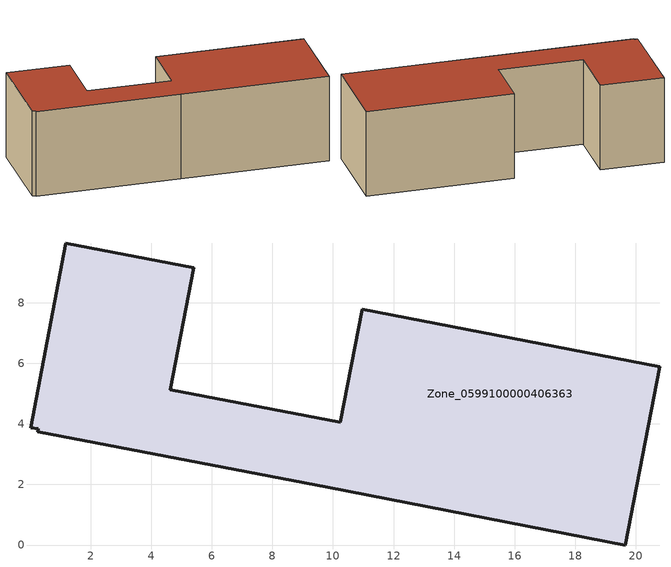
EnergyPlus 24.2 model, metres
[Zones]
Zone_0599100000406363
 floor ground (C_G): 0.24,3.74 0.26,3.83 0.02,3.88 1.18,9.97 5.4,9.15 4.62,5.13 10.25,4.05 10.96,7.78 20.8,5.89 19.66,0 9.83,1.91 z0
 wall outside (C_F): 1.18,9.97 0.02,3.88 0.26,3.83 0.24,3.74 9.83,1.91 19.66,0 20.8,5.89 10.96,7.78 10.25,4.05 4.62,5.13 5.4,9.15 1.18,9.97 z0:6.06
 roof outside (C_R): 0.02,3.88 0.26,3.83 0.24,3.74 9.83,1.91 19.66,0 20.8,5.89 10.96,7.78 10.25,4.05 4.62,5.13 5.4,9.15 1.18,9.97 z6.06
[BUILDING]
Pand.0599100000406363: North Axis=0; Terrain=City; Loads Convergence Tolerance Value=0.04; Temperature Convergence Tolerance Value=0.4; Solar Distribution=FullExterior; Maximum Number of Warmup Days=25; Minimum Number of Warmup Days=1
[Site:Location]
Rotterdam.The.Hague.AP_ZH_NLD Design_Conditions: Latitude=51.96; Longitude=4.45; Time Zone=1; Elevation=-4.5
[SITE:GROUNDTEMPERATURE:BUILDINGSURFACE]
18, 18, 18, 18, 18, 18, 18, 18, 18, 18, 18, 18
[MATERIAL] Thermal Absorptance=0.9; Solar Absorptance=0.7; Visible Absorptance=0.7
Name | Roughness | Thickness | Conductivity | Density | Specific Heat
G.TC.1992-2005 | MediumSmooth | 0.15 | 0.06 | 540 | 1210
F.TC.1992-2005 | Rough | 0.3 | 0.12 | 1920 | 840
R.TC.1992-2005 | MediumRough | 0.2 | 0.08 | 1500 | 1000
[CONSTRUCTION]
C_G: G.TC.1992-2005
C_F: F.TC.1992-2005
C_R: R.TC.1992-2005
[ZONE]
Zone_0599100000406363: Type=1; Multiplier=1; Ceiling Height=Autocalculate; Volume=Autocalculate; Floor Area=autocalculate; Part of Total Floor Area=Yes
[ZONEINFILTRATION:DESIGNFLOWRATE]
Infil_Zone_0599100000406363: Zone or ZoneList or Space or SpaceList=Zone_0599100000406363; Schedule=AlwaysOn; Design Flow Rate Calculation Method=Flow/Area; Flow Rate per Floor Area=0.0015; Constant Term Coefficient=1; Temperature Term Coefficient=0; Velocity Term Coefficient=0; Velocity Squared Term Coefficient=0
[HVACTEMPLATE:ZONE:IDEALLOADSAIRSYSTEM]
Zone_0599100000406363: Maximum Heating Supply Air Temperature=50; Minimum Cooling Supply Air Temperature=13; Maximum Heating Supply Air Humidity Ratio=0.0156; Minimum Cooling Supply Air Humidity Ratio=0.0077; Heating Limit=NoLimit; Cooling Limit=NoLimit; Dehumidification Control Type=ConstantSensibleHeatRatio; Cooling Sensible Heat Ratio=0.7; Dehumidification Setpoint=60; Humidification Control Type=None; Humidification Setpoint=30; Outdoor Air Method=None; Outdoor Air Flow Rate per Person=0.00944; Outdoor Air Flow Rate per Zone Floor Area=0; Outdoor Air Flow Rate per Zone=0; Demand Controlled Ventilation Type=None; Outdoor Air Economizer Type=NoEconomizer; Heat Recovery Type=None; Sensible Heat Recovery Effectiveness=0.7; Latent Heat Recovery Effectiveness=0.65
[ZONECONTROL:THERMOSTAT]
ThermostatControl_Zone_0599100000406363: Zone or ZoneList=Zone_0599100000406363; Control Type Schedule=DualSetpointControlType; Control 1=Thermostat_Zone_0599100000406363; Temperature Difference Between Cutout And Setpoint=0
[THERMOSTATSETPOINT:DUALSETPOINT]
Thermostat_Zone_0599100000406363: Heating Setpoint Temperature Schedule=HeatingSetpoint_Zone_0599100000406363; Cooling Setpoint Temperature Schedule=CoolingSetpoint_Zone_0599100000406363
[SCHEDULE:COMPACT]
HeatingSetpoint_Zone_0599100000406363: Through: 12/31, For: AllDays, Until: 24:00, 21
CoolingSetpoint_Zone_0599100000406363: Through: 12/31, For: AllDays, Until: 24:00, 24
DualSetpointControlType: Through: 12/31, For: AllDays, Until: 24:00, 4
AlwaysOn: Through: 12/31, For: AllDays, Until: 24:00, 1
